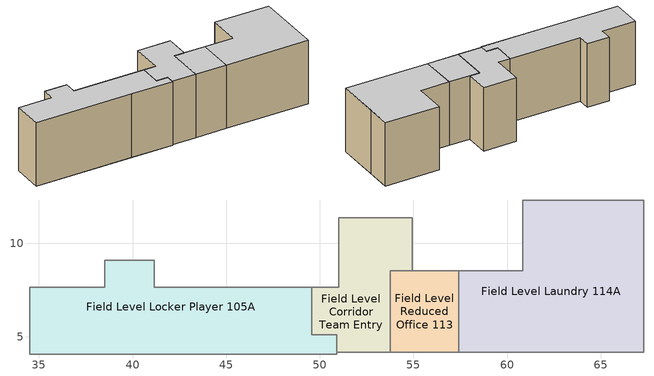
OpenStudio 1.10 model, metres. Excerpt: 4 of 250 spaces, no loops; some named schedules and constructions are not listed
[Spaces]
Field Level Locker Player 105A
 floor ground (Surface 161 F-Factor Construction): 41.15,9.1 41.15,7.65 49.56,7.65 49.56,5.11 50.91,5.11 50.91,4.09 34.52,4.09 34.52,7.65 38.51,7.65 38.51,9.1 z0
 wall to Field Level Corridor Team Entry: 50.91,4.18 50.91,5.11 49.56,5.11 49.56,7.65 z0:7.62
 wall to Field Level Corridor South: 45.99,4.09 50.91,4.09 50.91,4.18 z0:7.62
 wall to Field Level Locker Player Team Tunnel CR104: 34.52,4.09 45.99,4.09 z0:7.62
 wall to Field Level IDF 104A: 34.52,7.65 34.52,4.09 z0:7.62
 wall to Field Level Locker Player 105: 49.56,7.65 41.15,7.65 41.15,9.1 38.51,9.1 38.51,7.65 34.52,7.65 z0:7.62
 ceiling adiabatic (Interior Ceiling): 50.91,4.09 50.91,5.11 49.56,5.11 49.56,7.65 41.15,7.65 41.15,9.1 38.51,9.1 38.51,7.65 34.52,7.65 34.52,4.09 z7.62
Field Level Corridor Team Entry
 floor ground (Surface 175 F-Factor Construction): 54.92,11.37 54.92,8.53 53.77,8.53 53.77,4.18 50.91,4.18 50.91,5.11 49.56,5.11 49.56,7.65 51,7.65 51,11.37 z0
 wall to Field Level Reduced Office 113: 53.77,4.18 53.77,8.53 54.92,8.53 z0:7.62
 wall to Field Level Corridor South: 50.91,4.18 53.77,4.18 z0:7.62
 wall to Field Level Locker Player 105: 51,11.37 51,7.65 49.56,7.65 z0:7.62
 wall to Field Level Pool Recovery 111: 54.92,11.37 51,11.37 z0:7.62
 wall to Field Level Training 114: 54.92,8.53 54.92,11.37 z0:7.62
 ceiling adiabatic (Interior Ceiling): 53.77,4.18 53.77,8.53 54.92,8.53 54.92,11.37 51,11.37 51,7.65 49.56,7.65 49.56,5.11 50.91,5.11 50.91,4.18 z7.62
Field Level Reduced Office 113
 floor ground (Surface 187 F-Factor Construction): 57.42,8.53 57.42,4.18 53.77,4.18 53.77,8.53 z0
 wall to Field Level Training 114: 57.42,8.53 54.92,8.53 z0:7.62
 wall to Field Level Laundry 114A: 57.42,4.18 57.42,8.53 z0:7.62
 wall to Field Level Corridor South: 53.77,4.18 57.42,4.18 z0:7.62
 ceiling adiabatic (Interior Ceiling): 57.42,4.18 57.42,8.53 53.77,8.53 53.77,4.18 z7.62
Field Level Laundry 114A
 floor ground (Surface 194 F-Factor Construction): 67.29,12.31 67.29,4.18 57.42,4.18 57.42,8.53 60.83,8.53 60.83,12.31 z0
 wall to Field Level Corridor South: 57.42,4.18 67.29,4.18 z0:7.62
 wall to Field Level Training 114: 67.29,12.31 60.83,12.31 60.83,8.53 57.42,8.53 z0:7.62
 wall to Field Level Electrical 118A: 67.29,9.4 67.29,12.31 z0:7.62
 wall to Field Level Stair ST103: 67.29,4.18 67.29,9.4 z0:7.62
 ceiling adiabatic (Interior Ceiling): 67.29,4.18 67.29,12.31 60.83,12.31 60.83,8.53 57.42,8.53 57.42,4.18 z7.62
[Schedule:Ruleset]
Name | Default Day Schedule | Summer Design Day Schedule | Winter Design Day Schedule
NE_Ops FullOffFlr1 LockerPlayer Lighting Schedule | NE_Ops FullOffFlr1 LockerPlayer Lighting Schedule OnDays | NE_Ops FullOffFlr1 LockerPlayer Lighting Schedule Summer Design Day | NE_Ops FullOffFlr1 LockerPlayer Lighting Schedule Winter Design Day
NE_Ops FullOffFlr1 LockerPlayer Equipment Schedule | NE_Ops FullOffFlr1 LockerPlayer Equipment Schedule OnDays | NE_Ops FullOffFlr1 LockerPlayer Equipment Schedule Summer Design Day | NE_Ops FullOffFlr1 LockerPlayer Equipment Schedule Winter Design Day
NE_Ops FullOffFlr1 Training Occupancy Schedule | NE_Ops FullOffFlr1 Training Occupancy Schedule OnDays | NE_Ops FullOffFlr1 Training Occupancy Schedule Summer Design Day | NE_Ops FullOffFlr1 Training Occupancy Schedule Winter Design Day
NE_Ops FullOffFlr1 Training Lighting Schedule | NE_Ops FullOffFlr1 Training Lighting Schedule OnDays | NE_Ops FullOffFlr1 Training Lighting Schedule Summer Design Day | NE_Ops FullOffFlr1 Training Lighting Schedule Winter Design Day
NE_Ops FullOffFlr1 Training Equipment Schedule | NE_Ops FullOffFlr1 Training Equipment Schedule OnDays | NE_Ops FullOffFlr1 Training Equipment Schedule Summer Design Day | NE_Ops FullOffFlr1 Training Equipment Schedule Winter Design Day
NE_Ops FullOffFlr1 Training Activity Schedule | NE_Ops FullOffFlr1 Training Activity Schedule AllDays
NE_Ops FullOffFlr1 Weight Occupancy Schedule | NE_Ops FullOffFlr1 Weight Occupancy Schedule OnDays | NE_Ops FullOffFlr1 Weight Occupancy Schedule Summer Design Day | NE_Ops FullOffFlr1 Weight Occupancy Schedule Winter Design Day
NE_Ops FullOffFlr1 Weight Lighting Schedule | NE_Ops FullOffFlr1 Weight Lighting Schedule OnDays | NE_Ops FullOffFlr1 Weight Lighting Schedule Summer Design Day | NE_Ops FullOffFlr1 Weight Lighting Schedule Winter Design Day
NE_Ops FullOffFlr1 Weight Equipment Schedule | NE_Ops FullOffFlr1 Weight Equipment Schedule OnDays | NE_Ops FullOffFlr1 Weight Equipment Schedule Summer Design Day | NE_Ops FullOffFlr1 Weight Equipment Schedule Winter Design Day
NE_Ops FullOffFlr1 ReducedOffice Lighting Schedule | NE_Ops FullOffFlr1 ReducedOffice Lighting Schedule OnDays | NE_Ops FullOffFlr1 ReducedOffice Lighting Schedule Summer Design Day | NE_Ops FullOffFlr1 ReducedOffice Lighting Schedule Winter Design Day
NE_Ops FullOffFlr1 ReducedOffice Equipment Schedule | NE_Ops FullOffFlr1 ReducedOffice Equipment Schedule OnDays | NE_Ops FullOffFlr1 ReducedOffice Equipment Schedule Summer Design Day | NE_Ops FullOffFlr1 ReducedOffice Equipment Schedule Winter Design Day
NE_Ops FullOffFlr1 Conference Occupancy Schedule | NE_Ops FullOffFlr1 Conference Occupancy Schedule Weekday | NE_Ops FullOffFlr1 Conference Occupancy Schedule Summer Design Day | NE_Ops FullOffFlr1 Conference Occupancy Schedule Winter Design Day
NE_Ops FullOffFlr1 Conference Lighting Schedule | NE_Ops FullOffFlr1 Conference Lighting Schedule Weekday | NE_Ops FullOffFlr1 Conference Lighting Schedule Summer Design Day | NE_Ops FullOffFlr1 Conference Lighting Schedule Winter Design Day
NE_Ops FullOffFlr1 Conference Equipment Schedule | NE_Ops FullOffFlr1 Conference Equipment Schedule Weekday | NE_Ops FullOffFlr1 Conference Equipment Schedule Summer Design Day | NE_Ops FullOffFlr1 Conference Equipment Schedule Winter Design Day
NE_Ops FullOffOther Heating Setpoint Schedule | NE_Ops FullOffOther Heating Setpoint Schedule OnDays | NE_Ops FullOffOther Heating Setpoint Schedule Summer Design Day | NE_Ops FullOffOther Heating Setpoint Schedule Winter Design Day
NE_Ops Coaches Level Conference 463 AHU Winter Design Day Load Schedule | NE_Ops RedOff HVAC Schedule Weekdays 27 | NE_Ops RedOff HVAC Schedule Summer Design Day 27 | NE_Ops RedOff HVAC Schedule Winter Design Day 27
NE_Ops Athletic Admin Level Office 540G-J 550B-E AHU Winter Design Day Load Schedule | NE_Ops RedOff HVAC Schedule Weekdays 35 | NE_Ops RedOff HVAC Schedule Summer Design Day 35 | NE_Ops RedOff HVAC Schedule Winter Design Day 35
NE_Ops Athletic Admin Level Lobby CR511 AHU Winter Design Day Load Schedule | NE_Ops RedOff HVAC Schedule Weekdays 36 | NE_Ops RedOff HVAC Schedule Summer Design Day 36 | NE_Ops RedOff HVAC Schedule Winter Design Day 36
NE_Ops Athletic Admin Level Office 520D-G AHU Winter Design Day Load Schedule | NE_Ops RedOff HVAC Schedule Weekdays 41 | NE_Ops RedOff HVAC Schedule Summer Design Day 41 | NE_Ops RedOff HVAC Schedule Winter Design Day 41
NE_Ops Athletic Admin Level Office 530MNP AHU Winter Design Day Load Schedule | NE_Ops RedOff HVAC Schedule Weekdays 43 | NE_Ops RedOff HVAC Schedule Summer Design Day 43 | NE_Ops RedOff HVAC Schedule Winter Design Day 43
NE_Ops Coaches Level Office 427 443 AHU Winter Design Day Load Schedule | NE_Ops RedOff HVAC Schedule Weekdays 46 | NE_Ops RedOff HVAC Schedule Summer Design Day 46 | NE_Ops RedOff HVAC Schedule Winter Design Day 46
NE_Ops Athletic Admin Level Conference 540E AHU Winter Design Day Load Schedule | NE_Ops RedOff HVAC Schedule Weekdays 49 | NE_Ops RedOff HVAC Schedule Summer Design Day 49 | NE_Ops RedOff HVAC Schedule Winter Design Day 49
NE_Ops Athletic Admin Level Reduced Office 520N AHU Winter Design Day Load Schedule | NE_Ops RedOff HVAC Schedule Weekdays 50 | NE_Ops RedOff HVAC Schedule Summer Design Day 50 | NE_Ops RedOff HVAC Schedule Winter Design Day 50
NE_Ops Athletic Admin Level Conference 510R AHU Winter Design Day Load Schedule | NE_Ops RedOff HVAC Schedule Weekdays 53 | NE_Ops RedOff HVAC Schedule Summer Design Day 53 | NE_Ops RedOff HVAC Schedule Winter Design Day 53
[Schedule:Day]
NE_Ops FullOffFlr1 Infiltration Schedule Sunday; NE_Ops FullOffFlr1 LockerPlayer Lighting Schedule Summer Design Day; NE_Ops FullOffFlr1 LockerPlayer Equipment Schedule Summer Design Day; NE_Ops FullOffFlr1 Training Lighting Schedule Summer Design Day; NE_Ops FullOffFlr1 Training Equipment Schedule Summer Design Day; NE_Ops FullOffFlr1 Weight Lighting Schedule Summer Design Day; NE_Ops FullOffFlr1 Weight Equipment Schedule Summer Design Day; NE_Ops FullOffFlr1 ReducedOffice Equipment Schedule Summer Design Day; NE_Ops FullOffFlr1 Conference Lighting Schedule Summer Design Day; NE_Ops FullOffFlr1 Conference Equipment Schedule Summer Design Day; NE_Ops FullOffOther Kitchen Lighting Schedule Summer Design Day; NE_Ops FullOffOther Kitchen Equipment Schedule Summer Design Day; NE_Ops FullOffOther Dining Lighting Schedule Summer Design Day; NE_Ops FullOffOther Dining Equipment Schedule Summer Design Day; NE_Ops FullOffOther Corridor Lighting Schedule Summer Design Day; NE_Ops FullOffOther Corridor Equipment Schedule AllDays; NE_Ops FullOffOther Corridor Equipment Schedule Summer Design Day; NE_Ops AquaticTherapyFlr1 Pool Lighting Schedule Summer Design Day; NE_Ops AquaticTherapyFlr1 Pool Equipment Schedule AllDays; NE_Ops AquaticTherapyFlr1 Pool Equipment Schedule Summer Design Day; NE_Ops Pool Evaporation Load Schedule Winter Design Day; NE_Ops Pool Evaporation Load Schedule Summer Design Day: 24, 0, 1
NE_Ops FullOffFlr1 Heating Setpoint Schedule Sunday; NE_Ops FullOffOther Heating Setpoint Schedule Sunday: 24, 0, 17.78
NE_Ops FullOffFlr1 Cooling Setpoint Schedule Sunday; NE_Ops FullOffOther Cooling Setpoint Schedule Winter Design Day; NE_Ops FullOffOther Cooling Setpoint Schedule Sunday: 24, 0, 27.78
NE_Ops FullOffFlr1 ClosedOffice Occupancy Schedule Sunday; NE_Ops FullOffFlr1 LockerPlayer Lighting Schedule Winter Design Day; NE_Ops FullOffFlr1 LockerPlayer Equipment Schedule Winter Design Day; NE_Ops FullOffFlr1 Training Occupancy Schedule Winter Design Day; NE_Ops FullOffFlr1 Training Occupancy Schedule Sunday; NE_Ops FullOffFlr1 Training Lighting Schedule Winter Design Day; NE_Ops FullOffFlr1 Training Equipment Schedule Winter Design Day; NE_Ops FullOffFlr1 Weight Occupancy Schedule Winter Design Day; NE_Ops FullOffFlr1 Weight Occupancy Schedule Sunday; NE_Ops FullOffFlr1 Weight Lighting Schedule Winter Design Day; NE_Ops FullOffFlr1 Weight Equipment Schedule Winter Design Day; NE_Ops FullOffFlr1 ReducedOffice Occupancy Schedule Sunday; NE_Ops FullOffFlr1 ReducedOffice Equipment Schedule Winter Design Day; NE_Ops FullOffFlr1 Conference Occupancy Schedule Winter Design Day; NE_Ops FullOffFlr1 Conference Occupancy Schedule Sunday; NE_Ops FullOffFlr1 Conference Lighting Schedule Winter Design Day; NE_Ops FullOffFlr1 Conference Equipment Schedule Winter Design Day; NE_Ops FullOffFlr1 Corridor Occupancy Schedule Sunday; NE_Ops UnoccOffFlr3 Meeting Occupancy Schedule Weekend; NE_Ops UnoccOffFlr3 Meeting Occupancy Schedule OffSeason; NE_Ops RedOff CoachesOffice Occupancy Schedule Weekend; NE_Ops RedOff CoachesOffice Occupancy Schedule OffSeason Weekend; NE_Ops RedOff Meeting Occupancy Schedule Weekend; NE_Ops RedOff Meeting Occupancy Schedule OffSeason Weekend; NE_Ops FullOffOther Kitchen Occupancy Schedule Winter Design Day; NE_Ops FullOffOther Kitchen Occupancy Schedule Sunday; NE_Ops FullOffOther Kitchen Lighting Schedule Winter Design Day; NE_Ops FullOffOther Kitchen Equipment Schedule Winter Design Day; NE_Ops FullOffOther Dining Occupancy Schedule Winter Design Day; NE_Ops FullOffOther Dining Occupancy Schedule Sunday; NE_Ops FullOffOther Dining Lighting Schedule Winter Design Day; NE_Ops FullOffOther Dining Equipment Schedule Winter Design Day; NE_Ops FullOffOther Corridor Occupancy Schedule Winter Design Day; NE_Ops FullOffOther Corridor Occupancy Schedule Sunday; NE_Ops FullOffOther Corridor Lighting Schedule Winter Design Day; NE_Ops FullOffOther Corridor Equipment Schedule Winter Design Day; NE_Ops AquaticTherapyFlr1 Pool Occupancy Schedule Winter Design Day; NE_Ops AquaticTherapyFlr1 Pool Occupancy Schedule Sunday; NE_Ops AquaticTherapyFlr1 Pool Lighting Schedule Winter Design Day; NE_Ops AquaticTherapyFlr1 Pool Equipment Schedule Winter Design Day; NE_Ops Elevator Schedule Winter Design Day; NE_Ops Elevator Schedule Sunday; NE_Ops FullOffFlr1 HVAC Schedule Sunday 1; NE_Ops FullOffFlr1 HVAC Schedule Sunday 2; NE_Ops RedOff HVAC Schedule Weekend 1; NE_Ops FullOffOther HVAC Schedule Sunday 1; NE_Ops FullOffFlr1 HVAC Schedule Sunday 3; NE_Ops RedOff HVAC Schedule Weekend 2; NE_Ops FullOffFlr1 HVAC Schedule Sunday 4; NE_Ops FullOffFlr1 HVAC Schedule Sunday 5; NE_Ops RedOff HVAC Schedule Weekend 3; NE_Ops RedOff HVAC Schedule Weekend 4; NE_Ops RedOff HVAC Schedule Weekend 5; NE_Ops FullOffFlr1 HVAC Schedule Sunday 6; NE_Ops FullOffFlr1 HVAC Schedule Sunday 7; NE_Ops RedOff HVAC Schedule Weekend 6; NE_Ops FullOffFlr1 HVAC Schedule Sunday 8; NE_Ops RedOff HVAC Schedule Weekend 7; NE_Ops FullOffFlr1 HVAC Schedule Sunday 9; NE_Ops FullOffFlr1 HVAC Schedule Sunday 10; NE_Ops FullOffFlr1 HVAC Schedule Sunday 11; NE_Ops RedOff HVAC Schedule Weekend 9; NE_Ops RedOff HVAC Schedule Weekend 10; NE_Ops RedOff HVAC Schedule Weekend 11; NE_Ops RedOff HVAC Schedule Weekend 12; NE_Ops FullOffOther HVAC Schedule Sunday 2; NE_Ops FullOffOther HVAC Schedule Sunday 3; NE_Ops RedOff HVAC Schedule Weekend 13; NE_Ops RedOff HVAC Schedule Weekend 14; NE_Ops FullOffFlr1 HVAC Schedule Sunday 12; NE_Ops RedOff HVAC Schedule Weekend 15; NE_Ops RedOff HVAC Schedule Weekend 16; NE_Ops FullOffFlr1 HVAC Schedule Sunday 13; NE_Ops RedOff HVAC Schedule Weekend 17; NE_Ops RedOff HVAC Schedule Weekend 18; NE_Ops UnoccOffFlr3 HVAC Schedule Sunday 2; NE_Ops RedOff HVAC Schedule Weekend 19; NE_Ops UnoccOffFlr3 HVAC Schedule Sunday 3; NE_Ops RedOff HVAC Schedule Weekend 20; NE_Ops RedOff HVAC Schedule Weekend 21; NE_Ops FullOffOther HVAC Schedule Sunday 4; NE_Ops FullOffFlr1 HVAC Schedule Sunday 14; NE_Ops FullOffFlr1 HVAC Schedule Sunday 15; NE_Ops RedOff HVAC Schedule Weekend 23; NE_Ops RedOff HVAC Schedule Weekend 24; NE_Ops FullOffFlr1 HVAC Schedule Sunday 16; NE_Ops FullOffFlr1 HVAC Schedule Sunday 17; NE_Ops UnoccOffFlr3 HVAC Schedule Sunday 5; NE_Ops FullOffFlr1 HVAC Schedule Sunday 18; NE_Ops RedOff HVAC Schedule Weekend 26; NE_Ops FullOffFlr1 HVAC Schedule Sunday 19; NE_Ops RedOff HVAC Schedule Weekend 27; NE_Ops RedOff HVAC Schedule Weekend 28; NE_Ops FullOffFlr1 HVAC Schedule Sunday 20; NE_Ops FullOffFlr1 HVAC Schedule Sunday 21; NE_Ops RedOff HVAC Schedule Weekend 29; NE_Ops UnoccOffFlr3 HVAC Schedule Sunday 6; NE_Ops RedOff HVAC Schedule Weekend 31; NE_Ops RedOff HVAC Schedule Weekend 32; NE_Ops RedOff HVAC Schedule Weekend 33; NE_Ops FullOffFlr1 HVAC Schedule Sunday 22; NE_Ops RedOff HVAC Schedule Weekend 34; NE_Ops FullOffFlr1 HVAC Schedule Sunday 23; NE_Ops RedOff HVAC Schedule Weekend 35; NE_Ops RedOff HVAC Schedule Weekend 36; NE_Ops FullOffFlr1 HVAC Schedule Sunday 24; NE_Ops FullOffFlr1 HVAC Schedule Sunday 25; NE_Ops FullOffFlr1 HVAC Schedule Sunday 26; NE_Ops RedOff HVAC Schedule Weekend 37; NE_Ops FullOffFlr1 HVAC Schedule Sunday 27; NE_Ops RedOff HVAC Schedule Weekend 38; NE_Ops FullOffOther HVAC Schedule Sunday 5; NE_Ops FullOffFlr1 HVAC Schedule Sunday 28; NE_Ops RedOff HVAC Schedule Weekend 39; NE_Ops UnoccOffFlr3 HVAC Schedule Sunday 7; NE_Ops FullOffFlr1 HVAC Schedule Sunday 29; NE_Ops FullOffOther HVAC Schedule Sunday 6; NE_Ops FullOffFlr1 HVAC Schedule Sunday 30; NE_Ops RedOff HVAC Schedule Weekend 40; NE_Ops FullOffFlr1 HVAC Schedule Sunday 31; NE_Ops FullOffOther HVAC Schedule Sunday 7; NE_Ops FullOffFlr1 HVAC Schedule Sunday 32; NE_Ops RedOff HVAC Schedule Weekend 41; NE_Ops FullOffFlr1 HVAC Schedule Sunday 33; NE_Ops FullOffFlr1 HVAC Schedule Sunday 34; NE_Ops UnoccOffFlr3 HVAC Schedule Sunday 9; NE_Ops RedOff HVAC Schedule Weekend 43; NE_Ops UnoccOffFlr3 HVAC Schedule Sunday 10; NE_Ops FullOffFlr1 HVAC Schedule Sunday 35; NE_Ops RedOff HVAC Schedule Weekend 44; NE_Ops UnoccOffFlr3 HVAC Schedule Sunday 11; NE_Ops RedOff HVAC Schedule Weekend 45; NE_Ops RedOff HVAC Schedule Weekend 46; NE_Ops FullOffOther HVAC Schedule Sunday 8; NE_Ops FullOffFlr1 HVAC Schedule Sunday 36; NE_Ops FullOffFlr1 HVAC Schedule Sunday 37; NE_Ops RedOff HVAC Schedule Weekend 47; NE_Ops RedOff HVAC Schedule Weekend 48; NE_Ops FullOffFlr1 HVAC Schedule Sunday 38; NE_Ops FullOffOther HVAC Schedule Sunday 9; NE_Ops FullOffFlr1 HVAC Schedule Sunday 39; NE_Ops RedOff HVAC Schedule Weekend 49; NE_Ops RedOff HVAC Schedule Weekend 50; NE_Ops RedOff HVAC Schedule Weekend 51; NE_Ops RedOff HVAC Schedule Weekend 53: 24, 0, 0
NE_Ops FullOffFlr1 ClosedOffice Lighting Schedule Sunday; NE_Ops FullOffFlr1 LockerPlayer Lighting Schedule Sunday; NE_Ops FullOffFlr1 Training Lighting Schedule Sunday; NE_Ops FullOffFlr1 Training Equipment Schedule Sunday; NE_Ops FullOffFlr1 Weight Lighting Schedule Sunday; NE_Ops FullOffFlr1 ReducedOffice Lighting Schedule Sunday; NE_Ops FullOffFlr1 Conference Lighting Schedule Sunday; NE_Ops FullOffFlr1 Corridor Lighting Schedule Sunday; NE_Ops UnoccOffFlr3 Meeting Lighting Schedule Weekend; NE_Ops UnoccOffFlr3 Meeting Lighting Schedule OffSeason; NE_Ops UnoccOffFlr3 Corridor Lighting Schedule Sunday; NE_Ops UnoccOffFlr3 Corridor Lighting Schedule OffSeason; NE_Ops RedOff CoachesOffice Lighting Schedule Weekend; NE_Ops RedOff CoachesOffice Lighting Schedule OffSeason Weekend; NE_Ops RedOff Meeting Lighting Schedule Weekend; NE_Ops RedOff Meeting Lighting Schedule OffSeason Weekend; NE_Ops FullOffOther Kitchen Lighting Schedule Sunday; NE_Ops FullOffOther Dining Lighting Schedule Sunday; NE_Ops FullOffOther Corridor Lighting Schedule Sunday; NE_Ops AquaticTherapyFlr1 Pool Lighting Schedule Sunday: 24, 0, 0.02
NE_Ops FullOffFlr1 ClosedOffice Equipment Schedule Sunday; NE_Ops FullOffFlr1 ReducedOffice Equipment Schedule Sunday; NE_Ops FullOffFlr1 Conference Equipment Schedule Saturday; NE_Ops FullOffFlr1 Conference Equipment Schedule Sunday; NE_Ops UnoccOffFlr3 Meeting Equipment Schedule Weekend; NE_Ops UnoccOffFlr3 Meeting Equipment Schedule OffSeason; NE_Ops RedOff CoachesOffice Equipment Schedule Weekend; NE_Ops RedOff CoachesOffice Equipment Schedule OffSeason Weekend; NE_Ops RedOff Meeting Equipment Schedule Weekend; NE_Ops RedOff Meeting Equipment Schedule OffSeason Weekend: 24, 0, 0.1
NE_Ops FullOffFlr1 LockerPlayer Lighting Schedule OnDays: 7, 0, 0.02, 8, 0, 0.35, 22, 0, 0.9, 24, 0, 0.02
NE_Ops FullOffFlr1 LockerPlayer Equipment Schedule OnDays: 8, 0, 0.05, 13, 0, 0.8, 17, 0, 0.15, 22, 0, 0.3, 24, 0, 0.05
NE_Ops FullOffFlr1 LockerPlayer Equipment Schedule Sunday; NE_Ops FullOffFlr1 Weight Equipment Schedule Sunday; NE_Ops FullOffOther Kitchen Equipment Schedule Sunday; NE_Ops FullOffOther Dining Equipment Schedule Sunday: 24, 0, 0.05
NE_Ops FullOffFlr1 Training Occupancy Schedule OnDays; NE_Ops FullOffFlr1 Weight Occupancy Schedule OnDays; NE_Ops AquaticTherapyFlr1 Pool Occupancy Schedule OpenDays: 8, 0, 0, 12, 0, 0.75, 17, 0, 0.05, 22, 0, 0.15, 24, 0, 0
NE_Ops FullOffFlr1 Training Occupancy Schedule Summer Design Day; NE_Ops FullOffFlr1 Weight Occupancy Schedule Summer Design Day; NE_Ops AquaticTherapyFlr1 Pool Occupancy Schedule Summer Design Day: 8, 0, 0, 22, 0, 1, 24, 0, 0
NE_Ops FullOffFlr1 Training Lighting Schedule OnDays; NE_Ops FullOffFlr1 Weight Lighting Schedule OnDays: 6, 0, 0.02, 22, 0, 0.9, 24, 0, 0.02
NE_Ops FullOffFlr1 Training Equipment Schedule OnDays: 8, 0, 0.02, 12, 0, 0.45, 17, 0, 0.15, 22, 0, 0.25, 24, 0, 0.02
NE_Ops FullOffFlr1 Training Activity Schedule AllDays; NE_Ops FullOffFlr1 Weight Activity Schedule AllDays; NE_Ops AquaticTherapyFlr1 Pool Activity Schedule AllDays: 24, 0, 240
NE_Ops FullOffFlr1 Weight Equipment Schedule OnDays: 8, 0, 0.05, 12, 0, 0.9, 17, 0, 0.15, 22, 0, 0.5, 24, 0, 0.05
NE_Ops FullOffFlr1 ReducedOffice Equipment Schedule OnDays: 8, 0, 0.1, 17, 0, 0.4, 18, 0, 0.3, 24, 0, 0.1
NE_Ops FullOffFlr1 Conference Occupancy Schedule Weekday; NE_Ops FullOffOther Corridor Occupancy Schedule Weekday: 8, 0, 0, 17, 0, 0.5, 21, 0, 0.3, 24, 0, 0
NE_Ops FullOffFlr1 Conference Occupancy Schedule Summer Design Day; NE_Ops FullOffOther Corridor Occupancy Schedule Summer Design Day: 8, 0, 0, 21, 0, 1, 24, 0, 0
NE_Ops FullOffFlr1 Conference Occupancy Schedule Saturday; NE_Ops FullOffFlr1 Corridor Occupancy Schedule Saturday; NE_Ops FullOffOther Corridor Occupancy Schedule Saturday: 8, 0, 0, 17, 0, 0.3, 24, 0, 0
NE_Ops FullOffFlr1 Conference Lighting Schedule Weekday: 7, 0, 0.02, 8, 0, 0.1, 21, 0, 0.8, 24, 0, 0.02
NE_Ops FullOffFlr1 Conference Lighting Schedule Saturday: 7, 0, 0.02, 17, 0, 0.8, 21, 0, 0.6, 24, 0, 0.02
NE_Ops FullOffFlr1 Conference Equipment Schedule Weekday: 8, 0, 0.1, 17, 0, 0.25, 21, 0, 0.15, 24, 0, 0.1
NE_Ops FullOffFlr1 Corridor Lighting Schedule Saturday; NE_Ops FullOffOther Dining Lighting Schedule OnDays; NE_Ops FullOffOther Corridor Lighting Schedule Saturday: 7, 0, 0.02, 20, 0, 0.9, 24, 0, 0.02
NE_Ops RedOff CoachesOffice Occupancy Schedule OffSeason Weekday: 8, 0, 0, 9, 0, 0.15, 12, 0, 0.45, 13, 0, 0.25, 17, 0, 0.45, 18, 0, 0.15, 24, 0, 0
NE_Ops RedOff CoachesOffice Lighting Schedule OffSeason Weekday: 7, 0, 0.02, 9, 0, 0.4, 17, 0, 0.75, 20, 0, 0.3, 24, 0, 0.02
NE_Ops RedOff CoachesOffice Equipment Schedule OffSeason Weekday: 8, 0, 0.1, 17, 0, 0.4, 18, 0, 0.25, 24, 0, 0.1
NE_Ops RedOff Meeting Occupancy Schedule OffSeason Weekday: 8, 0, 0, 9, 0, 0.1, 17, 0, 0.15, 18, 0, 0.1, 24, 0, 0
NE_Ops RedOff Meeting Lighting Schedule OffSeason Weekday: 7, 0, 0.02, 9, 0, 0.2, 17, 0, 0.3, 18, 0, 0.2, 24, 0, 0.02
NE_Ops RedOff Meeting Equipment Schedule OffSeason Weekday: 8, 0, 0.1, 18, 0, 0.2, 24, 0, 0.1
NE_Ops FullOffOther Cooling Setpoint Schedule OnDays; NE_Ops FullOffOther Cooling Setpoint Schedule Summer Design Day: 6, 0, 27.78, 20, 0, 23.89, 24, 0, 27.78
NE_Ops FullOffOther Kitchen Occupancy Schedule OnDays: 7, 0, 0, 8, 0, 0.6, 9, 0, 0.9, 10, 0, 0.7, 13, 0, 0.9, 16, 0, 0.7, 18, 0, 0.9, 19, 0, 0.6, 20, 0, 0.3, 24, 0, 0
NE_Ops FullOffOther Kitchen Occupancy Schedule Summer Design Day; NE_Ops FullOffOther Dining Occupancy Schedule Summer Design Day: 8, 0, 0, 20, 0, 1, 24, 0, 0
NE_Ops FullOffOther Kitchen Lighting Schedule OnDays: 6, 0, 0.02, 19, 0, 0.9, 20, 0, 0.6, 24, 0, 0.02
NE_Ops FullOffOther Kitchen Equipment Schedule OnDays: 7, 0, 0.05, 9, 0, 0.35, 10, 0, 0.25, 13, 0, 0.35, 16, 0, 0.25, 19, 0, 0.35, 20, 0, 0.2, 24, 0, 0.05
NE_Ops FullOffOther Kitchen Activity Schedule AllDays; NE_Ops FullOffOther Dining Activity Schedule AllDays: 24, 0, 120
NE_Ops FullOffOther Dining Occupancy Schedule OnDays: 7, 0, 0, 8, 0, 0.2, 10, 0, 0.4, 11, 0, 0.2, 12, 0, 0.5, 13, 0, 0.8, 14, 0, 0.7, 15, 0, 0.4, 16, 0, 0.2, 17, 0, 0.25, 18, 0, 0.5, 19, 0, 0.7, 20, 0, 0.3, 24, 0, 0
NE_Ops FullOffOther Dining Equipment Schedule OnDays: 8, 0, 0.05, 19, 0, 0.75, 20, 0, 0.4, 24, 0, 0.05
NE_Ops FullOffOther Corridor Lighting Schedule Weekday: 7, 0, 0.02, 21, 0, 0.9, 24, 0, 0.02
NE_Ops AquaticTherapyFlr1 Infiltration Schedule AllDays; NE_Ops AquaticTherapyFlr1 Infiltration Schedule Winter Design Day; NE_Ops AquaticTherapyFlr1 Infiltration Schedule Summer Design Day: 24, 0, 0.25
NE_Ops AquaticTherapyFlr1 Heating Setpoint Schedule OnSeason; NE_Ops AquaticTherapyFlr1 Heating Setpoint Schedule Winter Design Day; NE_Ops AquaticTherapyFlr1 Heating Setpoint Schedule Summer Design Day: 24, 0, 26.67
NE_Ops AquaticTherapyFlr1 Cooling Setpoint Schedule OnSeason; NE_Ops AquaticTherapyFlr1 Cooling Setpoint Schedule Winter Design Day; NE_Ops AquaticTherapyFlr1 Cooling Setpoint Schedule Summer Design Day: 24, 0, 28.89
NE_Ops AquaticTherapyFlr1 Pool Lighting Schedule OpenDays: 7, 0, 0.02, 22, 0, 0.9, 24, 0, 0.02
NE_Ops No Heating Setpoint Schedule All Days: 24, 0, -100
NE_Ops Pool Evaporation Load Schedule OpenDays: 8, 0, 0.5, 12, 0, 0.875, 17, 0, 0.525, 22, 0, 0.575, 24, 0, 0.5
NE_Ops Pool Evaporation Load Schedule Sunday: 24, 0, 0.5
NE_Ops Elevator Schedule OnDays: 8, 0, 0, 15, 0, 0.3, 16, 0, 0.15, 24, 0, 0
NE_Ops Elevator Schedule Summer Design Day: 24, 0, 0.3
NE_Ops Elevator Schedule Saturday: 9, 0, 0, 14, 0, 0.15, 24, 0, 0
DHU-1-01 Maximum Relative Humidity Schedule All Days; DHU-1-02 Maximum Relative Humidity Schedule All Days: 24, 0, 60
NE_Ops FullOffFlr1 HVAC Schedule OnDays 3; NE_Ops FullOffFlr1 HVAC Schedule Summer Design Day 3; NE_Ops FullOffFlr1 HVAC Schedule OnDays 4; NE_Ops FullOffFlr1 HVAC Schedule Summer Design Day 4; NE_Ops FullOffFlr1 HVAC Schedule OnDays 5; NE_Ops FullOffFlr1 HVAC Schedule Summer Design Day 5; NE_Ops FullOffFlr1 HVAC Schedule OnDays 6; NE_Ops FullOffFlr1 HVAC Schedule Summer Design Day 6; NE_Ops FullOffFlr1 HVAC Schedule OnDays 9; NE_Ops FullOffFlr1 HVAC Schedule Summer Design Day 9; NE_Ops FullOffFlr1 HVAC Schedule OnDays 10; NE_Ops FullOffFlr1 HVAC Schedule Summer Design Day 10; NE_Ops FullOffFlr1 HVAC Schedule OnDays 11; NE_Ops FullOffFlr1 HVAC Schedule Summer Design Day 11; NE_Ops FullOffFlr1 HVAC Schedule OnDays 12; NE_Ops FullOffFlr1 HVAC Schedule Summer Design Day 12; NE_Ops FullOffFlr1 HVAC Schedule OnDays 14; NE_Ops FullOffFlr1 HVAC Schedule Summer Design Day 14; NE_Ops FullOffFlr1 HVAC Schedule OnDays 15; NE_Ops FullOffFlr1 HVAC Schedule Summer Design Day 15; NE_Ops FullOffFlr1 HVAC Schedule OnDays 18; NE_Ops FullOffFlr1 HVAC Schedule Summer Design Day 18; NE_Ops FullOffFlr1 HVAC Schedule OnDays 19; NE_Ops FullOffFlr1 HVAC Schedule Summer Design Day 19; NE_Ops FullOffFlr1 HVAC Schedule OnDays 23; NE_Ops FullOffFlr1 HVAC Schedule Summer Design Day 23; NE_Ops FullOffFlr1 HVAC Schedule OnDays 25; NE_Ops FullOffFlr1 HVAC Schedule Summer Design Day 25; NE_Ops FullOffFlr1 HVAC Schedule OnDays 26; NE_Ops FullOffFlr1 HVAC Schedule Summer Design Day 26; NE_Ops FullOffFlr1 HVAC Schedule OnDays 27; NE_Ops FullOffFlr1 HVAC Schedule Summer Design Day 27; NE_Ops FullOffFlr1 HVAC Schedule OnDays 29; NE_Ops FullOffFlr1 HVAC Schedule Summer Design Day 29; NE_Ops FullOffFlr1 HVAC Schedule OnDays 33; NE_Ops FullOffFlr1 HVAC Schedule Summer Design Day 33; NE_Ops FullOffFlr1 HVAC Schedule OnDays 34; NE_Ops FullOffFlr1 HVAC Schedule Summer Design Day 34; NE_Ops FullOffFlr1 HVAC Schedule OnDays 35; NE_Ops FullOffFlr1 HVAC Schedule Summer Design Day 35; NE_Ops FullOffFlr1 HVAC Schedule OnDays 37; NE_Ops FullOffFlr1 HVAC Schedule Summer Design Day 37; NE_Ops FullOffFlr1 HVAC Schedule OnDays 38; NE_Ops FullOffFlr1 HVAC Schedule Summer Design Day 38; NE_Ops FullOffFlr1 HVAC Schedule OnDays 39; NE_Ops FullOffFlr1 HVAC Schedule Summer Design Day 39: 6, 0, 0, 24, 0, 0
NE_Ops FullOffFlr1 HVAC Schedule Winter Design Day 3; NE_Ops FullOffFlr1 HVAC Schedule Winter Design Day 4; NE_Ops FullOffFlr1 HVAC Schedule Winter Design Day 5; NE_Ops FullOffFlr1 HVAC Schedule Winter Design Day 6; NE_Ops FullOffFlr1 HVAC Schedule Winter Design Day 9; NE_Ops FullOffFlr1 HVAC Schedule Winter Design Day 10; NE_Ops FullOffFlr1 HVAC Schedule Winter Design Day 11; NE_Ops FullOffFlr1 HVAC Schedule Winter Design Day 12; NE_Ops FullOffFlr1 HVAC Schedule Winter Design Day 14; NE_Ops FullOffFlr1 HVAC Schedule Winter Design Day 15; NE_Ops FullOffFlr1 HVAC Schedule Winter Design Day 18; NE_Ops FullOffFlr1 HVAC Schedule Winter Design Day 19; NE_Ops FullOffFlr1 HVAC Schedule Winter Design Day 23; NE_Ops FullOffFlr1 HVAC Schedule Winter Design Day 25; NE_Ops FullOffFlr1 HVAC Schedule Winter Design Day 26; NE_Ops FullOffFlr1 HVAC Schedule Winter Design Day 27; NE_Ops FullOffFlr1 HVAC Schedule Winter Design Day 29; NE_Ops FullOffFlr1 HVAC Schedule Winter Design Day 33; NE_Ops FullOffFlr1 HVAC Schedule Winter Design Day 34; NE_Ops FullOffFlr1 HVAC Schedule Winter Design Day 35; NE_Ops FullOffFlr1 HVAC Schedule Winter Design Day 37; NE_Ops FullOffFlr1 HVAC Schedule Winter Design Day 38; NE_Ops FullOffFlr1 HVAC Schedule Winter Design Day 39: 6, 0, 0, 24, 0, 1
NE_Ops RedOff HVAC Schedule Weekdays 5; NE_Ops RedOff HVAC Schedule Summer Design Day 5; NE_Ops RedOff HVAC Schedule Weekdays 6; NE_Ops RedOff HVAC Schedule Summer Design Day 6; NE_Ops RedOff HVAC Schedule Weekdays 7; NE_Ops RedOff HVAC Schedule Summer Design Day 7; NE_Ops RedOff HVAC Schedule Weekdays 9; NE_Ops RedOff HVAC Schedule Summer Design Day 9; NE_Ops RedOff HVAC Schedule Weekdays 10; NE_Ops RedOff HVAC Schedule Summer Design Day 10; NE_Ops RedOff HVAC Schedule Weekdays 11; NE_Ops RedOff HVAC Schedule Summer Design Day 11; NE_Ops RedOff HVAC Schedule Weekdays 12; NE_Ops RedOff HVAC Schedule Summer Design Day 12; NE_Ops RedOff HVAC Schedule Weekdays 13; NE_Ops RedOff HVAC Schedule Summer Design Day 13; NE_Ops RedOff HVAC Schedule Weekdays 14; NE_Ops RedOff HVAC Schedule Summer Design Day 14; NE_Ops RedOff HVAC Schedule Weekdays 16; NE_Ops RedOff HVAC Schedule Summer Design Day 16; NE_Ops RedOff HVAC Schedule Weekdays 17; NE_Ops RedOff HVAC Schedule Summer Design Day 17; NE_Ops RedOff HVAC Schedule Weekdays 18; NE_Ops RedOff HVAC Schedule Summer Design Day 18; NE_Ops RedOff HVAC Schedule Weekdays 19; NE_Ops RedOff HVAC Schedule Summer Design Day 19; NE_Ops RedOff HVAC Schedule Weekdays 20; NE_Ops RedOff HVAC Schedule Summer Design Day 20; NE_Ops RedOff HVAC Schedule Weekdays 21; NE_Ops RedOff HVAC Schedule Summer Design Day 21; NE_Ops RedOff HVAC Schedule Weekdays 23; NE_Ops RedOff HVAC Schedule Summer Design Day 23; NE_Ops RedOff HVAC Schedule Weekdays 24; NE_Ops RedOff HVAC Schedule Summer Design Day 24; NE_Ops RedOff HVAC Schedule Weekdays 26; NE_Ops RedOff HVAC Schedule Summer Design Day 26; NE_Ops RedOff HVAC Schedule Weekdays 27; NE_Ops RedOff HVAC Schedule Summer Design Day 27; NE_Ops RedOff HVAC Schedule Weekdays 28; NE_Ops RedOff HVAC Schedule Summer Design Day 28; NE_Ops RedOff HVAC Schedule Weekdays 31; NE_Ops RedOff HVAC Schedule Summer Design Day 31; NE_Ops RedOff HVAC Schedule Weekdays 32; NE_Ops RedOff HVAC Schedule Summer Design Day 32; NE_Ops RedOff HVAC Schedule Weekdays 33; NE_Ops RedOff HVAC Schedule Summer Design Day 33; NE_Ops RedOff HVAC Schedule Weekdays 35; NE_Ops RedOff HVAC Schedule Summer Design Day 35; NE_Ops RedOff HVAC Schedule Weekdays 36; NE_Ops RedOff HVAC Schedule Summer Design Day 36; NE_Ops RedOff HVAC Schedule Weekdays 38; NE_Ops RedOff HVAC Schedule Summer Design Day 38; NE_Ops RedOff HVAC Schedule Weekdays 39; NE_Ops RedOff HVAC Schedule Summer Design Day 39; NE_Ops RedOff HVAC Schedule Weekdays 41; NE_Ops RedOff HVAC Schedule Summer Design Day 41; NE_Ops RedOff HVAC Schedule Weekdays 43; NE_Ops RedOff HVAC Schedule Summer Design Day 43; NE_Ops UnoccOffFlr3 HVAC Schedule OnDays 10; NE_Ops UnoccOffFlr3 HVAC Schedule Summer Design Day 10; NE_Ops RedOff HVAC Schedule Weekdays 44; NE_Ops RedOff HVAC Schedule Summer Design Day 44; NE_Ops UnoccOffFlr3 HVAC Schedule OnDays 11; NE_Ops UnoccOffFlr3 HVAC Schedule Summer Design Day 11; NE_Ops RedOff HVAC Schedule Weekdays 46; NE_Ops RedOff HVAC Schedule Summer Design Day 46; NE_Ops RedOff HVAC Schedule Weekdays 49; NE_Ops RedOff HVAC Schedule Summer Design Day 49; NE_Ops RedOff HVAC Schedule Weekdays 50; NE_Ops RedOff HVAC Schedule Summer Design Day 50; NE_Ops RedOff HVAC Schedule Weekdays 51; NE_Ops RedOff HVAC Schedule Summer Design Day 51; NE_Ops RedOff HVAC Schedule Weekdays 53; NE_Ops RedOff HVAC Schedule Summer Design Day 53: 6, 0, 0, 20, 0, 0, 24, 0, 0
NE_Ops RedOff HVAC Schedule Winter Design Day 5; NE_Ops RedOff HVAC Schedule Winter Design Day 6; NE_Ops RedOff HVAC Schedule Winter Design Day 7; NE_Ops RedOff HVAC Schedule Winter Design Day 9; NE_Ops RedOff HVAC Schedule Winter Design Day 10; NE_Ops RedOff HVAC Schedule Winter Design Day 11; NE_Ops RedOff HVAC Schedule Winter Design Day 12; NE_Ops RedOff HVAC Schedule Winter Design Day 13; NE_Ops RedOff HVAC Schedule Winter Design Day 14; NE_Ops RedOff HVAC Schedule Winter Design Day 16; NE_Ops RedOff HVAC Schedule Winter Design Day 17; NE_Ops RedOff HVAC Schedule Winter Design Day 18; NE_Ops RedOff HVAC Schedule Winter Design Day 19; NE_Ops RedOff HVAC Schedule Winter Design Day 20; NE_Ops RedOff HVAC Schedule Winter Design Day 21; NE_Ops RedOff HVAC Schedule Winter Design Day 23; NE_Ops RedOff HVAC Schedule Winter Design Day 24; NE_Ops RedOff HVAC Schedule Winter Design Day 26; NE_Ops RedOff HVAC Schedule Winter Design Day 27; NE_Ops RedOff HVAC Schedule Winter Design Day 28; NE_Ops RedOff HVAC Schedule Winter Design Day 31; NE_Ops RedOff HVAC Schedule Winter Design Day 32; NE_Ops RedOff HVAC Schedule Winter Design Day 33; NE_Ops RedOff HVAC Schedule Winter Design Day 35; NE_Ops RedOff HVAC Schedule Winter Design Day 36; NE_Ops RedOff HVAC Schedule Winter Design Day 38; NE_Ops RedOff HVAC Schedule Winter Design Day 39; NE_Ops RedOff HVAC Schedule Winter Design Day 41; NE_Ops RedOff HVAC Schedule Winter Design Day 43; NE_Ops UnoccOffFlr3 HVAC Schedule Winter Design Day 10; NE_Ops RedOff HVAC Schedule Winter Design Day 44; NE_Ops UnoccOffFlr3 HVAC Schedule Winter Design Day 11; NE_Ops RedOff HVAC Schedule Winter Design Day 46; NE_Ops RedOff HVAC Schedule Winter Design Day 49; NE_Ops RedOff HVAC Schedule Winter Design Day 50; NE_Ops RedOff HVAC Schedule Winter Design Day 51; NE_Ops RedOff HVAC Schedule Winter Design Day 53: 6, 0, 0, 20, 0, 1, 24, 0, 0
[Schedule:Rule] Date Specification Type=DateRange; Start Month=1; Start Day=1; End Month=12; End Day=31
Name | Schedule Ruleset | Rule Order | Day Schedule | Apply Sunday | Apply Saturday
NE_Ops FullOffFlr1 LockerPlayer Lighting Schedule Sunday Rule | NE_Ops FullOffFlr1 LockerPlayer Lighting Schedule | 0 | NE_Ops FullOffFlr1 LockerPlayer Lighting Schedule Sunday | Yes
NE_Ops FullOffFlr1 LockerPlayer Equipment Schedule Sunday Rule | NE_Ops FullOffFlr1 LockerPlayer Equipment Schedule | 0 | NE_Ops FullOffFlr1 LockerPlayer Equipment Schedule Sunday | Yes
NE_Ops FullOffFlr1 Training Occupancy Schedule Sunday Rule | NE_Ops FullOffFlr1 Training Occupancy Schedule | 0 | NE_Ops FullOffFlr1 Training Occupancy Schedule Sunday | Yes
NE_Ops FullOffFlr1 Training Lighting Schedule Sunday Rule | NE_Ops FullOffFlr1 Training Lighting Schedule | 0 | NE_Ops FullOffFlr1 Training Lighting Schedule Sunday | Yes
NE_Ops FullOffFlr1 Training Equipment Schedule Sunday Rule | NE_Ops FullOffFlr1 Training Equipment Schedule | 0 | NE_Ops FullOffFlr1 Training Equipment Schedule Sunday | Yes
NE_Ops FullOffFlr1 Weight Occupancy Schedule Sunday Rule | NE_Ops FullOffFlr1 Weight Occupancy Schedule | 0 | NE_Ops FullOffFlr1 Weight Occupancy Schedule Sunday | Yes
NE_Ops FullOffFlr1 Weight Lighting Schedule Sunday Rule | NE_Ops FullOffFlr1 Weight Lighting Schedule | 0 | NE_Ops FullOffFlr1 Weight Lighting Schedule Sunday | Yes
NE_Ops FullOffFlr1 Weight Equipment Schedule Sunday Rule | NE_Ops FullOffFlr1 Weight Equipment Schedule | 0 | NE_Ops FullOffFlr1 Weight Equipment Schedule Sunday | Yes
NE_Ops FullOffFlr1 ReducedOffice Lighting Schedule Sunday Rule | NE_Ops FullOffFlr1 ReducedOffice Lighting Schedule | 0 | NE_Ops FullOffFlr1 ReducedOffice Lighting Schedule Sunday | Yes
NE_Ops FullOffFlr1 ReducedOffice Equipment Schedule Sunday Rule | NE_Ops FullOffFlr1 ReducedOffice Equipment Schedule | 0 | NE_Ops FullOffFlr1 ReducedOffice Equipment Schedule Sunday | Yes
NE_Ops FullOffFlr1 Conference Occupancy Schedule Saturday Rule | NE_Ops FullOffFlr1 Conference Occupancy Schedule | 1 | NE_Ops FullOffFlr1 Conference Occupancy Schedule Saturday |  | Yes
NE_Ops FullOffFlr1 Conference Occupancy Schedule Sunday Rule | NE_Ops FullOffFlr1 Conference Occupancy Schedule | 0 | NE_Ops FullOffFlr1 Conference Occupancy Schedule Sunday | Yes
NE_Ops FullOffFlr1 Conference Lighting Schedule Saturday Rule | NE_Ops FullOffFlr1 Conference Lighting Schedule | 1 | NE_Ops FullOffFlr1 Conference Lighting Schedule Saturday |  | Yes
NE_Ops FullOffFlr1 Conference Lighting Schedule Sunday Rule | NE_Ops FullOffFlr1 Conference Lighting Schedule | 0 | NE_Ops FullOffFlr1 Conference Lighting Schedule Sunday | Yes
NE_Ops FullOffFlr1 Conference Equipment Schedule Saturday Rule | NE_Ops FullOffFlr1 Conference Equipment Schedule | 1 | NE_Ops FullOffFlr1 Conference Equipment Schedule Saturday |  | Yes
NE_Ops FullOffFlr1 Conference Equipment Schedule Sunday Rule | NE_Ops FullOffFlr1 Conference Equipment Schedule | 0 | NE_Ops FullOffFlr1 Conference Equipment Schedule Sunday | Yes
NE_Ops FullOffOther Heating Setpoint Schedule Sunday Rule | NE_Ops FullOffOther Heating Setpoint Schedule | 0 | NE_Ops FullOffOther Heating Setpoint Schedule Sunday | Yes
NE_Ops FullOffOther Cooling Setpoint Schedule Sunday Rule | NE_Ops FullOffOther Cooling Setpoint Schedule | 0 | NE_Ops FullOffOther Cooling Setpoint Schedule Sunday | Yes
NE_Ops FullOffOther Kitchen Occupancy Schedule Sunday Rule | NE_Ops FullOffOther Kitchen Occupancy Schedule | 0 | NE_Ops FullOffOther Kitchen Occupancy Schedule Sunday | Yes
NE_Ops FullOffOther Kitchen Lighting Schedule Sunday Rule | NE_Ops FullOffOther Kitchen Lighting Schedule | 0 | NE_Ops FullOffOther Kitchen Lighting Schedule Sunday | Yes
NE_Ops FullOffOther Kitchen Equipment Schedule Sunday Rule | NE_Ops FullOffOther Kitchen Equipment Schedule | 0 | NE_Ops FullOffOther Kitchen Equipment Schedule Sunday | Yes
NE_Ops FullOffOther Dining Occupancy Schedule Sunday Rule | NE_Ops FullOffOther Dining Occupancy Schedule | 0 | NE_Ops FullOffOther Dining Occupancy Schedule Sunday | Yes
NE_Ops FullOffOther Dining Lighting Schedule Sunday Rule | NE_Ops FullOffOther Dining Lighting Schedule | 0 | NE_Ops FullOffOther Dining Lighting Schedule Sunday | Yes
NE_Ops FullOffOther Dining Equipment Schedule Sunday Rule | NE_Ops FullOffOther Dining Equipment Schedule | 0 | NE_Ops FullOffOther Dining Equipment Schedule Sunday | Yes
NE_Ops FullOffOther Corridor Occupancy Schedule Saturday Rule | NE_Ops FullOffOther Corridor Occupancy Schedule | 1 | NE_Ops FullOffOther Corridor Occupancy Schedule Saturday |  | Yes
NE_Ops FullOffOther Corridor Occupancy Schedule Sunday Rule | NE_Ops FullOffOther Corridor Occupancy Schedule | 0 | NE_Ops FullOffOther Corridor Occupancy Schedule Sunday | Yes
NE_Ops FullOffOther Corridor Lighting Schedule Saturday Rule | NE_Ops FullOffOther Corridor Lighting Schedule | 1 | NE_Ops FullOffOther Corridor Lighting Schedule Saturday |  | Yes
NE_Ops FullOffOther Corridor Lighting Schedule Sunday Rule | NE_Ops FullOffOther Corridor Lighting Schedule | 0 | NE_Ops FullOffOther Corridor Lighting Schedule Sunday | Yes
NE_Ops AquaticTherapyFlr1 Pool Occupancy Schedule Sunday Rule | NE_Ops AquaticTherapyFlr1 Pool Occupancy Schedule | 0 | NE_Ops AquaticTherapyFlr1 Pool Occupancy Schedule Sunday | Yes
NE_Ops AquaticTherapyFlr1 Pool Lighting Schedule Sunday Rule | NE_Ops AquaticTherapyFlr1 Pool Lighting Schedule | 0 | NE_Ops AquaticTherapyFlr1 Pool Lighting Schedule Sunday | Yes
NE_Ops Pool Evaporation Load Schedule Sunday Rule | NE_Ops Pool Evaporation Load Schedule | 0 | NE_Ops Pool Evaporation Load Schedule Sunday | Yes
NE_Ops Elevator Schedule Saturday Rule | NE_Ops Elevator Schedule | 1 | NE_Ops Elevator Schedule Saturday |  | Yes
NE_Ops Elevator Schedule Sunday Rule | NE_Ops Elevator Schedule | 0 | NE_Ops Elevator Schedule Sunday | Yes
NE_Ops FullOffFlr1 HVAC Schedule Sunday Rule 3 | NE_Ops Field Level Locker Player 105 AHU Winter Design Day Load Schedule | 0 | NE_Ops FullOffFlr1 HVAC Schedule Sunday 3 | Yes
NE_Ops FullOffFlr1 HVAC Schedule Sunday Rule 4 | NE_Ops Field Level Office 110A-C AHU Winter Design Day Load Schedule | 0 | NE_Ops FullOffFlr1 HVAC Schedule Sunday 4 | Yes
NE_Ops FullOffFlr1 HVAC Schedule Sunday Rule 5 | NE_Ops Field Level Corridor North AHU Winter Design Day Load Schedule | 0 | NE_Ops FullOffFlr1 HVAC Schedule Sunday 5 | Yes
NE_Ops RedOff HVAC Schedule Weekend Rule 4 | NE_Ops Athletic Admin Level Corridor 502 503 Northwest AHU Winter Design Day Load Schedule | 0 | NE_Ops RedOff HVAC Schedule Weekend 4 | Yes | Yes
NE_Ops RedOff HVAC Schedule Weekend Rule 5 | NE_Ops Athletic Admin Level Lobby CR569 551 AHU Winter Design Day Load Schedule | 0 | NE_Ops RedOff HVAC Schedule Weekend 5 | Yes | Yes
NE_Ops FullOffFlr1 HVAC Schedule Sunday Rule 6 | NE_Ops Field Level Locker Student 102B RR102 AHU Winter Design Day Load Schedule | 0 | NE_Ops FullOffFlr1 HVAC Schedule Sunday 6 | Yes
NE_Ops RedOff HVAC Schedule Weekend Rule 6 | NE_Ops Coaches Level Storage 448 460C AHU Winter Design Day Load Schedule | 0 | NE_Ops RedOff HVAC Schedule Weekend 6 | Yes | Yes
NE_Ops RedOff HVAC Schedule Weekend Rule 7 | NE_Ops Coaches Level Lobby CR464 465 AHU Winter Design Day Load Schedule | 0 | NE_Ops RedOff HVAC Schedule Weekend 7 | Yes | Yes
NE_Ops FullOffFlr1 HVAC Schedule Sunday Rule 9 | NE_Ops Field Level Locker Player 106A AHU Winter Design Day Load Schedule | 0 | NE_Ops FullOffFlr1 HVAC Schedule Sunday 9 | Yes
NE_Ops FullOffFlr1 HVAC Schedule Sunday Rule 10 | NE_Ops Field Level Storage Southwest 101C D AHU Winter Design Day Load Schedule | 0 | NE_Ops FullOffFlr1 HVAC Schedule Sunday 10 | Yes
NE_Ops FullOffFlr1 HVAC Schedule Sunday Rule 11 | NE_Ops Field Level Storage AHU Winter Design Day Load Schedule | 0 | NE_Ops FullOffFlr1 HVAC Schedule Sunday 11 | Yes
NE_Ops RedOff HVAC Schedule Weekend Rule 9 | NE_Ops Coaches Level Lobby CR425 426 AHU Winter Design Day Load Schedule | 0 | NE_Ops RedOff HVAC Schedule Weekend 9 | Yes | Yes
NE_Ops RedOff HVAC Schedule Weekend Rule 10 | NE_Ops Coaches Level Office 460 453 AHU Winter Design Day Load Schedule | 0 | NE_Ops RedOff HVAC Schedule Weekend 10 | Yes | Yes
NE_Ops RedOff HVAC Schedule Weekend Rule 11 | NE_Ops Athletic Admin Level Conference 542 AHU Winter Design Day Load Schedule | 0 | NE_Ops RedOff HVAC Schedule Weekend 11 | Yes | Yes
NE_Ops RedOff HVAC Schedule Weekend Rule 12 | NE_Ops Athletic Admin Level Office 540B-D 530J-L AHU Winter Design Day Load Schedule | 0 | NE_Ops RedOff HVAC Schedule Weekend 12 | Yes | Yes
NE_Ops RedOff HVAC Schedule Weekend Rule 13 | NE_Ops Athletic Admin Level Office 570-573 Southwest AHU Winter Design Day Load Schedule | 0 | NE_Ops RedOff HVAC Schedule Weekend 13 | Yes | Yes
NE_Ops RedOff HVAC Schedule Weekend Rule 14 | NE_Ops Coaches Level Break 462 AHU Winter Design Day Load Schedule | 0 | NE_Ops RedOff HVAC Schedule Weekend 14 | Yes | Yes
NE_Ops FullOffFlr1 HVAC Schedule Sunday Rule 12 | NE_Ops Field Level Break Drying 101AB AHU Winter Design Day Load Schedule | 0 | NE_Ops FullOffFlr1 HVAC Schedule Sunday 12 | Yes
NE_Ops RedOff HVAC Schedule Weekend Rule 16 | NE_Ops Athletic Admin Level Office 507 508 AHU Winter Design Day Load Schedule | 0 | NE_Ops RedOff HVAC Schedule Weekend 16 | Yes | Yes
NE_Ops RedOff HVAC Schedule Weekend Rule 17 | NE_Ops Coaches Level Conference 446-A AHU Winter Design Day Load Schedule | 0 | NE_Ops RedOff HVAC Schedule Weekend 17 | Yes | Yes
NE_Ops RedOff HVAC Schedule Weekend Rule 18 | NE_Ops Athletic Admin Level Break 501 AHU Winter Design Day Load Schedule | 0 | NE_Ops RedOff HVAC Schedule Weekend 18 | Yes | Yes
NE_Ops RedOff HVAC Schedule Weekend Rule 19 | NE_Ops Athletic Admin Level Corridor West AHU Winter Design Day Load Schedule | 0 | NE_Ops RedOff HVAC Schedule Weekend 19 | Yes | Yes
NE_Ops RedOff HVAC Schedule Weekend Rule 20 | NE_Ops Athletic Admin Level Break 541 AHU Winter Design Day Load Schedule | 0 | NE_Ops RedOff HVAC Schedule Weekend 20 | Yes | Yes
NE_Ops RedOff HVAC Schedule Weekend Rule 21 | NE_Ops Coaches Level Conference 445-A 456 AHU Winter Design Day Load Schedule | 0 | NE_Ops RedOff HVAC Schedule Weekend 21 | Yes | Yes
NE_Ops FullOffFlr1 HVAC Schedule Sunday Rule 14 | NE_Ops Field Level Reduced Office 113 AHU Winter Design Day Load Schedule | 0 | NE_Ops FullOffFlr1 HVAC Schedule Sunday 14 | Yes
NE_Ops FullOffFlr1 HVAC Schedule Sunday Rule 15 | NE_Ops Field Level Training 114 AHU Winter Design Day Load Schedule | 0 | NE_Ops FullOffFlr1 HVAC Schedule Sunday 15 | Yes
NE_Ops RedOff HVAC Schedule Weekend Rule 23 | NE_Ops Coaches Level Office East 471-477 AHU Winter Design Day Load Schedule | 0 | NE_Ops RedOff HVAC Schedule Weekend 23 | Yes | Yes
NE_Ops RedOff HVAC Schedule Weekend Rule 24 | NE_Ops Coaches Level Studio 460AB AHU Winter Design Day Load Schedule | 0 | NE_Ops RedOff HVAC Schedule Weekend 24 | Yes | Yes
NE_Ops FullOffFlr1 HVAC Schedule Sunday Rule 18 | NE_Ops Field Level Office 101E-G AHU Winter Design Day Load Schedule | 0 | NE_Ops FullOffFlr1 HVAC Schedule Sunday 18 | Yes
NE_Ops RedOff HVAC Schedule Weekend Rule 26 | NE_Ops Athletic Admin Level Office 506 RRU505 AHU Winter Design Day Load Schedule | 0 | NE_Ops RedOff HVAC Schedule Weekend 26 | Yes | Yes
NE_Ops FullOffFlr1 HVAC Schedule Sunday Rule 19 | NE_Ops Field Level Laundry 114A AHU Winter Design Day Load Schedule | 0 | NE_Ops FullOffFlr1 HVAC Schedule Sunday 19 | Yes
NE_Ops RedOff HVAC Schedule Weekend Rule 27 | NE_Ops Coaches Level Conference 463 AHU Winter Design Day Load Schedule | 0 | NE_Ops RedOff HVAC Schedule Weekend 27 | Yes | Yes
NE_Ops RedOff HVAC Schedule Weekend Rule 28 | NE_Ops Athletic Admin Level Office North 510A-J AHU Winter Design Day Load Schedule | 0 | NE_Ops RedOff HVAC Schedule Weekend 28 | Yes | Yes
NE_Ops RedOff HVAC Schedule Weekend Rule 31 | NE_Ops Athletic Admin Level Office East 561-568 AHU Winter Design Day Load Schedule | 0 | NE_Ops RedOff HVAC Schedule Weekend 31 | Yes | Yes
NE_Ops RedOff HVAC Schedule Weekend Rule 32 | NE_Ops Athletic Admin Level Corridor East AHU Winter Design Day Load Schedule | 0 | NE_Ops RedOff HVAC Schedule Weekend 32 | Yes | Yes
NE_Ops RedOff HVAC Schedule Weekend Rule 33 | NE_Ops Athletic Admin Level Office 530A-G 520J-M AHU Winter Design Day Load Schedule | 0 | NE_Ops RedOff HVAC Schedule Weekend 33 | Yes | Yes
NE_Ops FullOffFlr1 HVAC Schedule Sunday Rule 23 | NE_Ops Field Level Corridor Northwest AHU Winter Design Day Load Schedule | 0 | NE_Ops FullOffFlr1 HVAC Schedule Sunday 23 | Yes
NE_Ops RedOff HVAC Schedule Weekend Rule 35 | NE_Ops Athletic Admin Level Office 540G-J 550B-E AHU Winter Design Day Load Schedule | 0 | NE_Ops RedOff HVAC Schedule Weekend 35 | Yes | Yes
NE_Ops RedOff HVAC Schedule Weekend Rule 36 | NE_Ops Athletic Admin Level Lobby CR511 AHU Winter Design Day Load Schedule | 0 | NE_Ops RedOff HVAC Schedule Weekend 36 | Yes | Yes
NE_Ops FullOffFlr1 HVAC Schedule Sunday Rule 25 | NE_Ops Field Level Locker Player 105A AHU Winter Design Day Load Schedule | 0 | NE_Ops FullOffFlr1 HVAC Schedule Sunday 25 | Yes
NE_Ops FullOffFlr1 HVAC Schedule Sunday Rule 26 | NE_Ops Field Level Corridor Team Entry AHU Winter Design Day Load Schedule | 0 | NE_Ops FullOffFlr1 HVAC Schedule Sunday 26 | Yes
NE_Ops FullOffFlr1 HVAC Schedule Sunday Rule 27 | NE_Ops Field Level Corridor South AHU Winter Design Day Load Schedule | 0 | NE_Ops FullOffFlr1 HVAC Schedule Sunday 27 | Yes
NE_Ops RedOff HVAC Schedule Weekend Rule 38 | NE_Ops Athletic Admin Level Conference 530H 540A AHU Winter Design Day Load Schedule | 0 | NE_Ops RedOff HVAC Schedule Weekend 38 | Yes | Yes
NE_Ops RedOff HVAC Schedule Weekend Rule 39 | NE_Ops Athletic Admin Level Office South 550F-K 578 AHU Winter Design Day Load Schedule | 0 | NE_Ops RedOff HVAC Schedule Weekend 39 | Yes | Yes
NE_Ops FullOffFlr1 HVAC Schedule Sunday Rule 29 | NE_Ops Field Level Storage 101 AHU Winter Design Day Load Schedule | 0 | NE_Ops FullOffFlr1 HVAC Schedule Sunday 29 | Yes
NE_Ops RedOff HVAC Schedule Weekend Rule 41 | NE_Ops Athletic Admin Level Office 520D-G AHU Winter Design Day Load Schedule | 0 | NE_Ops RedOff HVAC Schedule Weekend 41 | Yes | Yes
NE_Ops FullOffFlr1 HVAC Schedule Sunday Rule 33 | NE_Ops Field Level Locker Player CR103 AHU Winter Design Day Load Schedule | 0 | NE_Ops FullOffFlr1 HVAC Schedule Sunday 33 | Yes
NE_Ops FullOffFlr1 HVAC Schedule Sunday Rule 34 | NE_Ops Field Level Laundry 101J AHU Winter Design Day Load Schedule | 0 | NE_Ops FullOffFlr1 HVAC Schedule Sunday 34 | Yes
NE_Ops UnoccOffFlr3 HVAC Schedule Sunday Rule 9 | NE_Ops Concourse Level Kitchen 304 AHU Winter Design Day Load Schedule | 0 | NE_Ops UnoccOffFlr3 HVAC Schedule Sunday 9 | Yes
NE_Ops RedOff HVAC Schedule Weekend Rule 43 | NE_Ops Athletic Admin Level Office 530MNP AHU Winter Design Day Load Schedule | 0 | NE_Ops RedOff HVAC Schedule Weekend 43 | Yes | Yes
NE_Ops UnoccOffFlr3 HVAC Schedule Sunday Rule 10 | NE_Ops Concourse Level Meeting 309 317 318 AHU Winter Design Day Load Schedule | 0 | NE_Ops UnoccOffFlr3 HVAC Schedule Sunday 10 | Yes
NE_Ops FullOffFlr1 HVAC Schedule Sunday Rule 35 | NE_Ops Field Level Locker Player 106 AHU Winter Design Day Load Schedule | 0 | NE_Ops FullOffFlr1 HVAC Schedule Sunday 35 | Yes
NE_Ops RedOff HVAC Schedule Weekend Rule 44 | NE_Ops Athletic Admin Level Conference 504 AHU Winter Design Day Load Schedule | 0 | NE_Ops RedOff HVAC Schedule Weekend 44 | Yes | Yes
NE_Ops UnoccOffFlr3 HVAC Schedule Sunday Rule 11 | NE_Ops Concourse Level Meeting 319-A AHU Winter Design Day Load Schedule | 0 | NE_Ops UnoccOffFlr3 HVAC Schedule Sunday 11 | Yes
NE_Ops RedOff HVAC Schedule Weekend Rule 46 | NE_Ops Coaches Level Office 427 443 AHU Winter Design Day Load Schedule | 0 | NE_Ops RedOff HVAC Schedule Weekend 46 | Yes | Yes
NE_Ops FullOffFlr1 HVAC Schedule Sunday Rule 37 | NE_Ops Field Level Locker Player 107 BC AHU Winter Design Day Load Schedule | 0 | NE_Ops FullOffFlr1 HVAC Schedule Sunday 37 | Yes
NE_Ops FullOffFlr1 HVAC Schedule Sunday Rule 38 | NE_Ops Field Level Locker Player Team Tunnel CR104 AHU Winter Design Day Load Schedule | 0 | NE_Ops FullOffFlr1 HVAC Schedule Sunday 38 | Yes
NE_Ops FullOffFlr1 HVAC Schedule Sunday Rule 39 | NE_Ops Field Level Conference 101H AHU Winter Design Day Load Schedule | 0 | NE_Ops FullOffFlr1 HVAC Schedule Sunday 39 | Yes
NE_Ops RedOff HVAC Schedule Weekend Rule 49 | NE_Ops Athletic Admin Level Conference 540E AHU Winter Design Day Load Schedule | 0 | NE_Ops RedOff HVAC Schedule Weekend 49 | Yes | Yes
NE_Ops RedOff HVAC Schedule Weekend Rule 50 | NE_Ops Athletic Admin Level Reduced Office 520N AHU Winter Design Day Load Schedule | 0 | NE_Ops RedOff HVAC Schedule Weekend 50 | Yes | Yes
NE_Ops RedOff HVAC Schedule Weekend Rule 51 | NE_Ops Athletic Admin Level Office 520A-C 510K-P AHU Winter Design Day Load Schedule | 0 | NE_Ops RedOff HVAC Schedule Weekend 51 | Yes | Yes
NE_Ops RedOff HVAC Schedule Weekend Rule 53 | NE_Ops Athletic Admin Level Conference 510R AHU Winter Design Day Load Schedule | 0 | NE_Ops RedOff HVAC Schedule Weekend 53 | Yes | Yes
